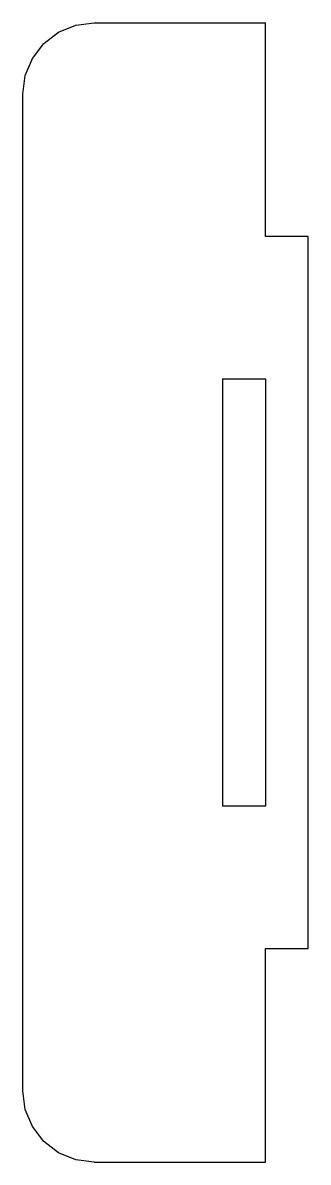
# Model space of a CAD drawing. Header units: metres. Extents: x -14 to 6, y -40 to 40.
import ezdxf

# ---------------------------------------------------------------- set-up
doc = ezdxf.new("R2010")
doc.units = ezdxf.units.M

msp = doc.modelspace()

# ---------------------------------------------------------------- linework, layer by layer
for p, q in [((-10.294, 39.83), (-9, 40)), ((-9, 40), (3, 40)), ((3, 25), (3, 40)), ((-12.536, 38.536), (-11.5, 39.33)), ((-11.5, 39.33), (-10.294, 39.83)), ((-13.33, 37.5), (-12.536, 38.536)), ((-13.83, 36.294), (-13.33, 37.5)), ((-14, 35), (-13.83, 36.294)), ((-14, -35), (-14, 35)), ((6, 25), (3, 25)), ((6, -25), (6, 25)), ((0, 15), (0, -15)), ((0, 15), (3, 15)), ((3, 15), (3, -15)), ((3, -15), (0, -15)), ((3, -25), (6, -25)), ((3, -40), (3, -25)), ((-13.83, -36.294), (-14, -35)), ((-13.33, -37.5), (-13.83, -36.294)), ((-12.536, -38.536), (-13.33, -37.5)), ((-11.5, -39.33), (-12.536, -38.536)), ((-10.294, -39.83), (-11.5, -39.33)), ((-9, -40), (-10.294, -39.83)), ((-9, -40), (3, -40))]:
    msp.add_line(p, q)

doc.saveas('drawing.dxf')
